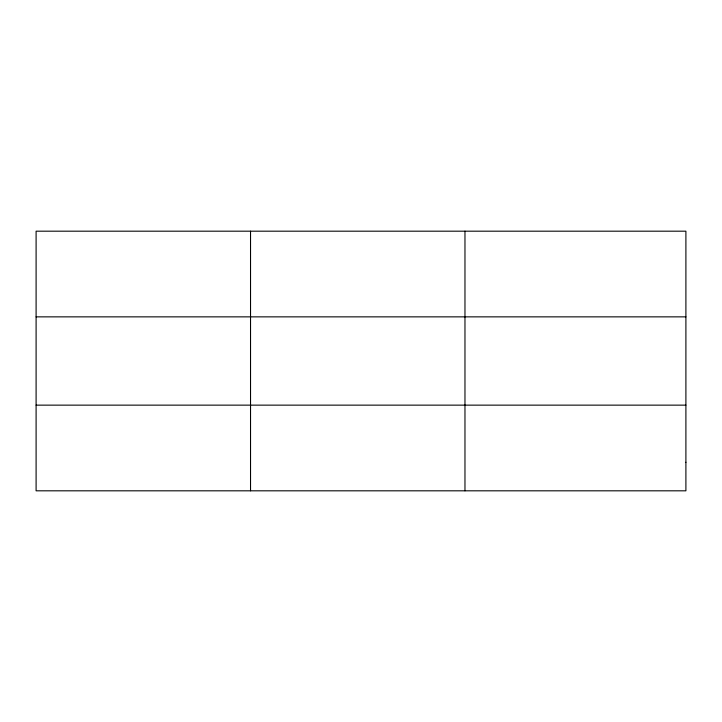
<?xml version="1.0" encoding="UTF-8"?>
<svg xmlns="http://www.w3.org/2000/svg" width="722" height="722" viewBox="0 0 722 722"><rect width="100%" height="100%" fill="white"/><g stroke="black" fill="none" stroke-linecap="round" stroke-linejoin="round"><path stroke-width="1.08" d="M250.534 231.184L250.534 490.816M464.968 231.184L464.968 490.816M36.1 316.859L685.9 316.859M36.1 405.141L685.9 405.141M685.9 462.261L685.9 490.816L36.1 490.816L36.1 231.184L685.9 231.184L685.9 462.261"/></g></svg>
